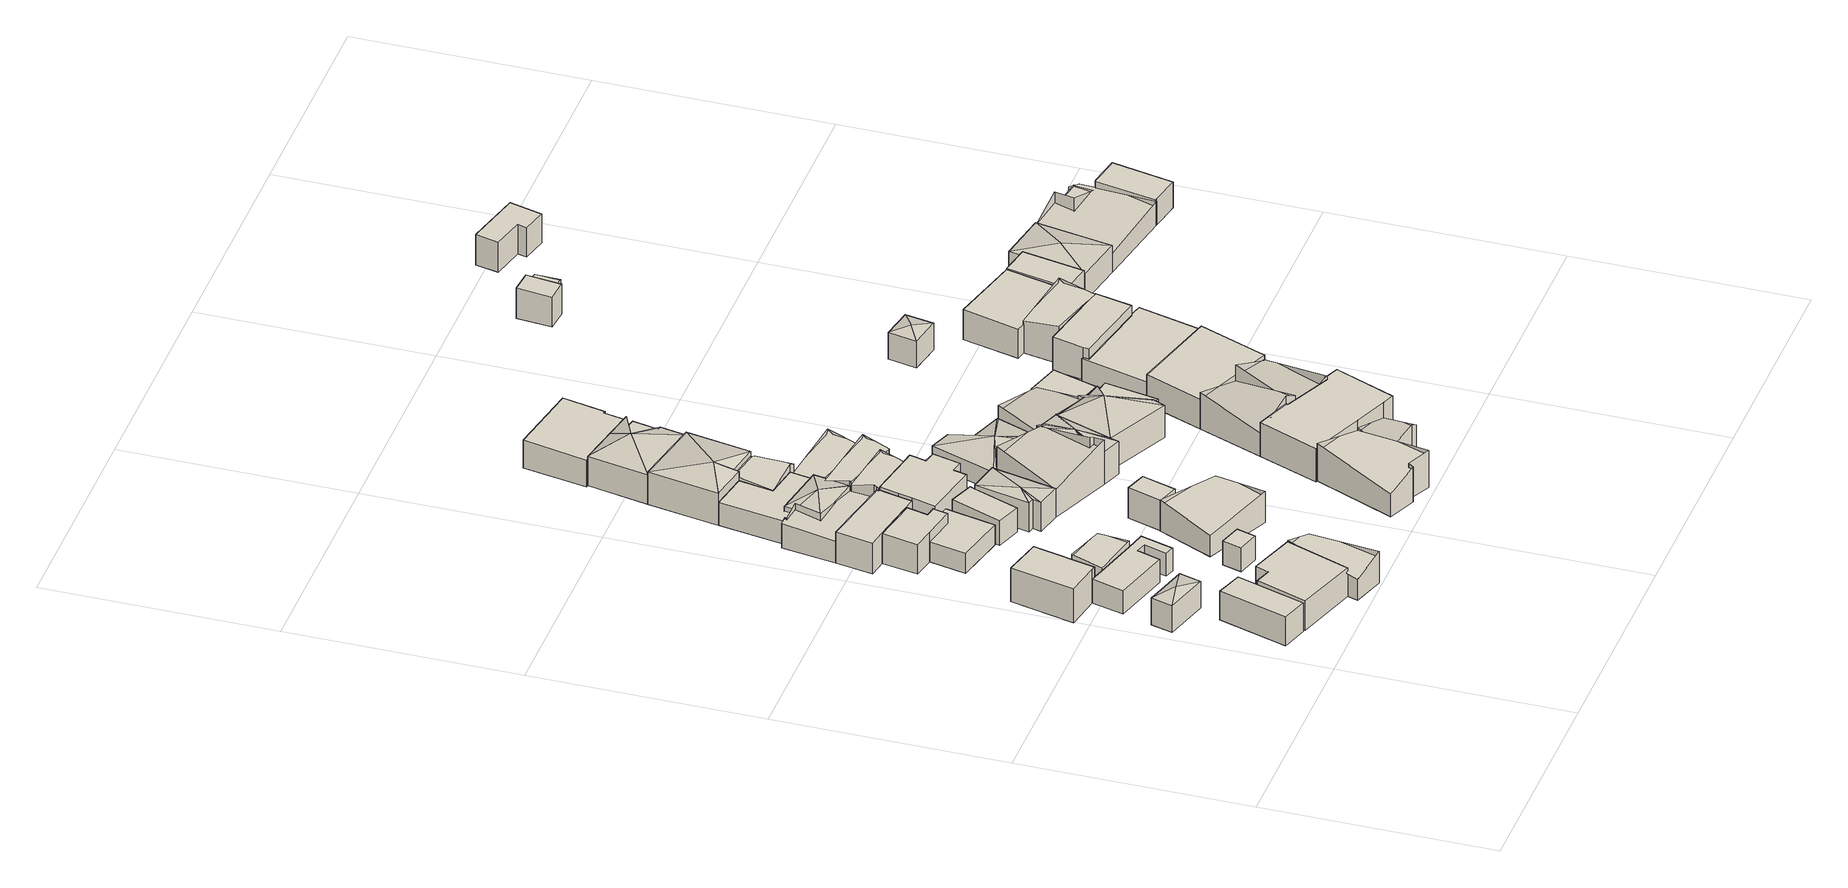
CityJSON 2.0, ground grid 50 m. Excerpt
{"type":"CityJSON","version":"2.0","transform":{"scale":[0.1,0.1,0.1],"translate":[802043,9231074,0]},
"CityObjects":{
"building1":{"type":"Building","attributes":{"Building Type":"Residential","Roof Shape":"flat","Roof Material":"Concrete Glazed Tile","Roof Material Code":1,"Roof Direction":"northwest","Building Height":6.82,"Roof Slope":7.9,"Footprint Area":95.28,"Solar PV Capacity Low":11.93,"Solar PV Capacity High":15.67,"Solar Annual Energy Low":17202,"Solar Annual Energy High":22671,"Suitable PV Area":71.22},"geometry":[{"type":"MultiSurface","lod":"2.2","boundaries":[[[0,1,2,3]],[[3,2,4,5]],[[2,1,6,4]],[[1,0,7,6]],[[0,3,5,7]],[[5,4,6,7]]]}]},
"building2":{"type":"Building","attributes":{"Building Type":"Residential","Roof Shape":"hip","Roof Material":"Clay Tile Shingle","Roof Material Code":3,"Roof Direction":"northwest","Building Height":6.27,"Roof Slope":27,"Footprint Area":49.75,"Solar PV Capacity Low":6.23,"Solar PV Capacity High":8.18,"Solar Annual Energy Low":8982,"Solar Annual Energy High":11837,"Suitable PV Area":37.19},"geometry":[{"type":"MultiSurface","lod":"2.2","boundaries":[[[8,9,10,11]],[[11,10,12,13]],[[10,9,14,12]],[[9,8,15,14]],[[8,11,13,15]],[[13,12,16]],[[12,14,16]],[[14,15,16]],[[15,13,16]]]}]},
"building3":{"type":"Building","attributes":{"Building Type":"Residential","Roof Shape":"flat","Roof Material":"Concrete Glazed Tile","Roof Material Code":1,"Roof Direction":"northwest","Building Height":7.96,"Roof Slope":11.8,"Footprint Area":120.9,"Solar PV Capacity Low":15.14,"Solar PV Capacity High":19.88,"Solar Annual Energy Low":21829,"Solar Annual Energy High":28768,"Suitable PV Area":90.38},"geometry":[{"type":"MultiSurface","lod":"2.2","boundaries":[[[17,18,19,20,21]],[[21,20,22,23]],[[20,19,24,22]],[[19,18,25,24]],[[18,17,26,25]],[[17,21,23,26]],[[23,22,24,25,26]]]}]},
"building4":{"type":"Building","attributes":{"Building Type":"Residential","Roof Shape":"shed","Roof Material":"Concrete Glazed Tile","Roof Material Code":1,"Roof Direction":"northwest","Building Height":6.73,"Roof Slope":17.6,"Footprint Area":198.13,"Solar PV Capacity Low":24.81,"Solar PV Capacity High":32.58,"Solar Annual Energy Low":35771,"Solar Annual Energy High":47144,"Suitable PV Area":148.1},"geometry":[{"type":"MultiSurface","lod":"2.2","boundaries":[[[27,28,29,30,31,32]],[[32,31,33,34]],[[31,30,35,33]],[[30,29,36,35]],[[29,28,37,36]],[[28,27,38,37]],[[27,32,34,38]],[[34,33,35,36,37,38]]]}]},
"building5":{"type":"Building","attributes":{"Building Type":"Residential","Roof Shape":"shed","Roof Material":"Concrete Glazed Tile","Roof Material Code":1,"Roof Direction":"northwest","Building Height":5.4,"Roof Slope":14.5,"Footprint Area":115.02,"Solar PV Capacity Low":14.4,"Solar PV Capacity High":18.92,"Solar Annual Energy Low":20767,"Solar Annual Energy High":27369,"Suitable PV Area":85.98},"geometry":[{"type":"MultiSurface","lod":"2.2","boundaries":[[[39,40,19,41,42,43,44,45,46,47]],[[47,46,48,49]],[[46,45,50,48]],[[45,44,51,50]],[[44,43,52,51]],[[43,42,53,52]],[[42,41,54,53]],[[41,19,55,54]],[[19,40,56,55]],[[40,39,57,56]],[[39,47,49,57]],[[49,48,50,51,52,53,54,55,56,57]]]}]},
"building6":{"type":"Building","attributes":{"Building Type":"Residential","Roof Shape":"gable","Roof Material":"Concrete Glazed Tile","Roof Material Code":1,"Roof Direction":"northwest","Building Height":6.27,"Roof Slope":30.2,"Footprint Area":68.09,"Solar PV Capacity Low":8.53,"Solar PV Capacity High":11.2,"Solar Annual Energy Low":12293,"Solar Annual Energy High":16201,"Suitable PV Area":50.9},"geometry":[{"type":"MultiSurface","lod":"2.2","boundaries":[[[40,39,58,59]],[[59,58,60,61]],[[58,39,62,60]],[[39,40,63,62]],[[40,59,61,63]],[[61,60,62,63]]]}]},
"building7":{"type":"Building","attributes":{"Building Type":"Residential","Roof Shape":"gable","Roof Material":"Concrete Glazed Tile","Roof Material Code":1,"Roof Direction":"northwest","Building Height":4.89,"Roof Slope":28.9,"Footprint Area":122.26,"Solar PV Capacity Low":15.31,"Solar PV Capacity High":20.11,"Solar Annual Energy Low":22074,"Solar Annual Energy High":29092,"Suitable PV Area":91.39},"geometry":[{"type":"MultiSurface","lod":"2.2","boundaries":[[[64,32,65,66]],[[66,65,67,68]],[[65,32,69,67]],[[32,64,70,69]],[[64,66,68,70]],[[68,67,69,70]]]}]},
"building8":{"type":"Building","attributes":{"Building Type":"Residential","Roof Shape":"flat","Roof Material":"Concrete Glazed Tile","Roof Material Code":1,"Roof Direction":"northwest","Building Height":5.73,"Roof Slope":9.4,"Footprint Area":21.11,"Solar PV Capacity Low":2.64,"Solar PV Capacity High":3.47,"Solar Annual Energy Low":3811,"Solar Annual Energy High":5023,"Suitable PV Area":15.78},"geometry":[{"type":"MultiSurface","lod":"2.2","boundaries":[[[71,72,73,74]],[[74,73,75,76]],[[73,72,77,75]],[[72,71,78,77]],[[71,74,76,78]],[[76,75,77,78]]]}]},
"building9":{"type":"Building","attributes":{"Building Type":"Residential","Roof Shape":"shed","Roof Material":"Concrete Glazed Tile","Roof Material Code":1,"Roof Direction":"northwest","Building Height":6.87,"Roof Slope":14.6,"Footprint Area":86.97,"Solar PV Capacity Low":10.89,"Solar PV Capacity High":14.3,"Solar Annual Energy Low":15701,"Solar Annual Energy High":20693,"Suitable PV Area":65.01},"geometry":[{"type":"MultiSurface","lod":"2.2","boundaries":[[[79,80,81,82,83,84,85,86,87]],[[87,86,88,89]],[[86,85,90,88]],[[85,84,91,90]],[[84,83,92,91]],[[83,82,93,92]],[[82,81,94,93]],[[81,80,95,94]],[[80,79,96,95]],[[79,87,89,96]],[[89,88,90,91,92,93,94,95,96]]]}]},
"building10":{"type":"Building","attributes":{"Building Type":"Residential","Roof Shape":"flat","Roof Material":"Concrete Glazed Tile","Roof Material Code":1,"Roof Direction":"northwest","Building Height":4.68,"Roof Slope":6.5,"Footprint Area":105.85,"Solar PV Capacity Low":13.25,"Solar PV Capacity High":17.41,"Solar Annual Energy Low":19111,"Solar Annual Energy High":25186,"Suitable PV Area":79.12},"geometry":[{"type":"MultiSurface","lod":"2.2","boundaries":[[[86,85,84,97,98,99]],[[99,98,100,101]],[[98,97,102,100]],[[97,84,103,102]],[[84,85,104,103]],[[85,86,105,104]],[[86,99,101,105]],[[101,100,102,103,104,105]]]}]},
"building11":{"type":"Building","attributes":{"Building Type":"Residential","Roof Shape":"shed","Roof Material":"Concrete Glazed Tile","Roof Material Code":1,"Roof Direction":"northwest","Building Height":7.17,"Roof Slope":10,"Footprint Area":133.48,"Solar PV Capacity Low":16.71,"Solar PV Capacity High":21.95,"Solar Annual Energy Low":24099,"Solar Annual Energy High":31760,"Suitable PV Area":99.78},"geometry":[{"type":"MultiSurface","lod":"2.2","boundaries":[[[81,106,107,108,109,110,111,112,82]],[[82,112,113,114]],[[112,111,115,113]],[[111,110,116,115]],[[110,109,117,116]],[[109,108,118,117]],[[108,107,119,118]],[[107,106,120,119]],[[106,81,121,120]],[[81,82,114,121]],[[114,113,115,116,117,118,119,120,121]]]}]},
"building12":{"type":"Building","attributes":{"Building Type":"Residential","Roof Shape":"gable","Roof Material":"Concrete Glazed Tile","Roof Material Code":1,"Roof Direction":"northwest","Building Height":5.05,"Roof Slope":29.1,"Footprint Area":124,"Solar PV Capacity Low":15.53,"Solar PV Capacity High":20.39,"Solar Annual Energy Low":22387,"Solar Annual Energy High":29504,"Suitable PV Area":92.69},"geometry":[{"type":"MultiSurface","lod":"2.2","boundaries":[[[110,122,123,124,125,126,127,128,111]],[[111,128,129,130]],[[128,127,131,129]],[[127,126,132,131]],[[126,125,133,132]],[[125,124,134,133]],[[124,123,135,134]],[[123,122,136,135]],[[122,110,137,136]],[[110,111,130,137]],[[129,131,132,133,134,135,136,137,130]]]}]},
"building13":{"type":"Building","attributes":{"Building Type":"Residential","Roof Shape":"shed","Roof Material":"Concrete Glazed Tile","Roof Material Code":1,"Roof Direction":"northwest","Building Height":5.74,"Roof Slope":19.8,"Footprint Area":66.52,"Solar PV Capacity Low":8.33,"Solar PV Capacity High":10.94,"Solar Annual Energy Low":12009,"Solar Annual Energy High":15827,"Suitable PV Area":49.72},"geometry":[{"type":"MultiSurface","lod":"2.2","boundaries":[[[138,139,140,141,142]],[[142,141,143,144]],[[141,140,145,143]],[[140,139,146,145]],[[139,138,147,146]],[[138,142,144,147]],[[144,143,145,146,147]]]}]},
"building14":{"type":"Building","attributes":{"Building Type":"Residential","Roof Shape":"gable","Roof Material":"Clay Tile Shingle","Roof Material Code":3,"Roof Direction":"northwest","Building Height":4.98,"Roof Slope":27.4,"Footprint Area":211.06,"Solar PV Capacity Low":26.43,"Solar PV Capacity High":34.71,"Solar Annual Energy Low":38106,"Solar Annual Energy High":50220,"Suitable PV Area":157.77},"geometry":[{"type":"MultiSurface","lod":"2.2","boundaries":[[[148,149,150,151]],[[151,150,152,153]],[[150,149,154,152]],[[149,148,155,154]],[[148,151,153,155]],[[153,152,154,155]]]}]},
"building15":{"type":"Building","attributes":{"Building Type":"Residential","Roof Shape":"hip","Roof Material":"Clay Tile Shingle","Roof Material Code":3,"Roof Direction":"northwest","Building Height":6.39,"Roof Slope":29.8,"Footprint Area":99.28,"Solar PV Capacity Low":12.43,"Solar PV Capacity High":16.33,"Solar Annual Energy Low":17925,"Solar Annual Energy High":23624,"Suitable PV Area":74.22},"geometry":[{"type":"MultiSurface","lod":"2.2","boundaries":[[[156,125,124,123,157,158]],[[158,157,159,160]],[[157,123,161,159]],[[123,124,162,161]],[[124,125,163,162]],[[125,156,164,163]],[[156,158,160,164]],[[160,159,165]],[[159,161,165]],[[161,162,165]],[[162,163,165]],[[163,164,165]],[[164,160,165]]]}]},
"building16":{"type":"Building","attributes":{"Building Type":"Residential","Roof Shape":"flat","Roof Material":"Concrete Glazed Tile","Roof Material Code":1,"Roof Direction":"northwest","Building Height":5.43,"Roof Slope":7.1,"Footprint Area":153.37,"Solar PV Capacity Low":19.2,"Solar PV Capacity High":25.22,"Solar Annual Energy Low":27689,"Solar Annual Energy High":36492,"Suitable PV Area":114.64},"geometry":[{"type":"MultiSurface","lod":"2.2","boundaries":[[[166,167,168,169,127,126,125,156,158]],[[158,156,170,171]],[[156,125,172,170]],[[125,126,173,172]],[[126,127,174,173]],[[127,169,175,174]],[[169,168,176,175]],[[168,167,177,176]],[[167,166,178,177]],[[166,158,171,178]],[[171,170,172,173,174,175,176,177,178]]]}]},
"building17":{"type":"Building","attributes":{"Building Type":"Residential","Roof Shape":"flat","Roof Material":"Concrete Glazed Tile","Roof Material Code":1,"Roof Direction":"northwest","Building Height":7.2,"Roof Slope":11.9,"Footprint Area":37.16,"Solar PV Capacity Low":4.65,"Solar PV Capacity High":6.11,"Solar Annual Energy Low":6710,"Solar Annual Energy High":8843,"Suitable PV Area":27.78},"geometry":[{"type":"MultiSurface","lod":"2.2","boundaries":[[[179,180,181,182]],[[182,181,183,184]],[[181,180,185,183]],[[180,179,186,185]],[[179,182,184,186]],[[184,183,185,186]]]}]},
"building18":{"type":"Building","attributes":{"Building Type":"Residential","Roof Shape":"hip","Roof Material":"Clay Tile Shingle","Roof Material Code":3,"Roof Direction":"northwest","Building Height":6.86,"Roof Slope":29.5,"Footprint Area":95.59,"Solar PV Capacity Low":11.97,"Solar PV Capacity High":15.72,"Solar Annual Energy Low":17258,"Solar Annual Energy High":22745,"Suitable PV Area":71.45},"geometry":[{"type":"MultiSurface","lod":"2.2","boundaries":[[[187,141,188,189,190,191]],[[191,190,192,193]],[[190,189,194,192]],[[189,188,195,194]],[[188,141,196,195]],[[141,187,197,196]],[[187,191,193,197]],[[193,192,198]],[[192,194,198]],[[194,195,198]],[[195,196,198]],[[196,197,198]],[[197,193,198]]]}]},
"building19":{"type":"Building","attributes":{"Building Type":"Residential","Roof Shape":"shed","Roof Material":"Concrete Glazed Tile","Roof Material Code":1,"Roof Direction":"northwest","Building Height":7.68,"Roof Slope":12.8,"Footprint Area":176.14,"Solar PV Capacity Low":22.05,"Solar PV Capacity High":28.97,"Solar Annual Energy Low":31802,"Solar Annual Energy High":41912,"Suitable PV Area":131.67},"geometry":[{"type":"MultiSurface","lod":"2.2","boundaries":[[[199,200,108,107,106,86,201,202,203,204,205,206]],[[206,205,207,208]],[[205,204,209,207]],[[204,203,210,209]],[[203,202,211,210]],[[202,201,212,211]],[[201,86,213,212]],[[86,106,214,213]],[[106,107,215,214]],[[107,108,216,215]],[[108,200,217,216]],[[200,199,218,217]],[[199,206,208,218]],[[208,207,209,210,211,212,213,214,215,216,217,218]]]}]},
"building20":{"type":"Building","attributes":{"Building Type":"Residential","Roof Shape":"gable","Roof Material":"Clay Tile Shingle","Roof Material Code":3,"Roof Direction":"northwest","Building Height":6.59,"Roof Slope":33.2,"Footprint Area":72.08,"Solar PV Capacity Low":9.03,"Solar PV Capacity High":11.85,"Solar Annual Energy Low":13014,"Solar Annual Energy High":17151,"Suitable PV Area":53.88},"geometry":[{"type":"MultiSurface","lod":"2.2","boundaries":[[[219,122,220,110,109,108,199]],[[199,108,221,222]],[[108,109,223,221]],[[109,110,224,223]],[[110,220,225,224]],[[220,122,226,225]],[[122,219,227,226]],[[219,199,222,227]],[[222,221,223,224,225,226,227]]]}]},
"building21":{"type":"Building","attributes":{"Building Type":"Residential","Roof Shape":"gable","Roof Material":"Concrete Glazed Tile","Roof Material Code":1,"Roof Direction":"northwest","Building Height":5.51,"Roof Slope":32.1,"Footprint Area":76.34,"Solar PV Capacity Low":9.56,"Solar PV Capacity High":12.55,"Solar Annual Energy Low":13783,"Solar Annual Energy High":18165,"Suitable PV Area":57.07},"geometry":[{"type":"MultiSurface","lod":"2.2","boundaries":[[[228,229,168,167,166,230,231]],[[231,230,232,233]],[[230,166,234,232]],[[166,167,235,234]],[[167,168,236,235]],[[168,229,237,236]],[[229,228,238,237]],[[228,231,233,238]],[[233,232,234,235,236,237,238]]]}]},
"building22":{"type":"Building","attributes":{"Building Type":"Residential","Roof Shape":"hip","Roof Material":"Concrete Glazed Tile","Roof Material Code":1,"Roof Direction":"northwest","Building Height":7.57,"Roof Slope":25.3,"Footprint Area":236.37,"Solar PV Capacity Low":29.6,"Solar PV Capacity High":38.87,"Solar Annual Energy Low":42676,"Solar Annual Energy High":56243,"Suitable PV Area":176.69},"geometry":[{"type":"MultiSurface","lod":"2.2","boundaries":[[[239,240,241,169,168,229,228]],[[228,229,242,243]],[[229,168,244,242]],[[168,169,245,244]],[[169,241,246,245]],[[241,240,247,246]],[[240,239,248,247]],[[239,228,243,248]],[[243,242,249]],[[242,244,249]],[[244,245,249]],[[245,246,249]],[[246,247,249]],[[247,248,249]],[[248,243,249]]]}]},
"building23":{"type":"Building","attributes":{"Building Type":"Residential","Roof Shape":"gable","Roof Material":"Concrete Glazed Tile","Roof Material Code":1,"Roof Direction":"northwest","Building Height":5.94,"Roof Slope":29.1,"Footprint Area":89.71,"Solar PV Capacity Low":11.23,"Solar PV Capacity High":14.75,"Solar Annual Energy Low":16196,"Solar Annual Energy High":21345,"Suitable PV Area":67.06},"geometry":[{"type":"MultiSurface","lod":"2.2","boundaries":[[[250,123,122,251,252]],[[252,251,253,254]],[[251,122,255,253]],[[122,123,256,255]],[[123,250,257,256]],[[250,252,254,257]],[[254,253,255,256,257]]]}]},
"building24":{"type":"Building","attributes":{"Building Type":"Residential","Roof Shape":"gable","Roof Material":"Concrete Glazed Tile","Roof Material Code":1,"Roof Direction":"northwest","Building Height":6.7,"Roof Slope":34.8,"Footprint Area":204.97,"Solar PV Capacity Low":25.66,"Solar PV Capacity High":33.71,"Solar Annual Energy Low":37007,"Solar Annual Energy High":48772,"Suitable PV Area":153.22},"geometry":[{"type":"MultiSurface","lod":"2.2","boundaries":[[[258,259,260,261,262,263,264,265,266,191]],[[191,266,267,268]],[[266,265,269,267]],[[265,264,270,269]],[[264,263,271,270]],[[263,262,272,271]],[[262,261,273,272]],[[261,260,274,273]],[[260,259,275,274]],[[259,258,276,275]],[[258,191,268,276]],[[268,267,269,270,271,272,273,274,275,276]]]}]},
"building25":{"type":"Building","attributes":{"Building Type":"Residential","Roof Shape":"gable","Roof Material":"Concrete Glazed Tile","Roof Material Code":1,"Roof Direction":"northwest","Building Height":4.44,"Roof Slope":34.6,"Footprint Area":115.49,"Solar PV Capacity Low":14.46,"Solar PV Capacity High":18.99,"Solar Annual Energy Low":20851,"Solar Annual Energy High":27480,"Suitable PV Area":86.33},"geometry":[{"type":"MultiSurface","lod":"2.2","boundaries":[[[277,278,279,280]],[[280,279,281,282]],[[279,278,283,281]],[[278,277,284,283]],[[277,280,282,284]],[[282,281,283,284]]]}]},
"building26":{"type":"Building","attributes":{"Building Type":"Residential","Roof Shape":"gable","Roof Material":"Concrete Glazed Tile","Roof Material Code":1,"Roof Direction":"northwest","Building Height":5.37,"Roof Slope":28.2,"Footprint Area":231.94,"Solar PV Capacity Low":29.04,"Solar PV Capacity High":38.14,"Solar Annual Energy Low":41874,"Solar Annual Energy High":55187,"Suitable PV Area":173.37},"geometry":[{"type":"MultiSurface","lod":"2.2","boundaries":[[[285,286,287,288,289,290,291]],[[291,290,292,293]],[[290,289,294,292]],[[289,288,295,294]],[[288,287,296,295]],[[287,286,297,296]],[[286,285,298,297]],[[285,291,293,298]],[[293,292,294,295,296,297,298]]]}]},
"building27":{"type":"Building","attributes":{"Building Type":"Residential","Roof Shape":"hip","Roof Material":"Concrete Glazed Tile","Roof Material Code":1,"Roof Direction":"northwest","Building Height":6.87,"Roof Slope":27.6,"Footprint Area":159.86,"Solar PV Capacity Low":20.02,"Solar PV Capacity High":26.29,"Solar Annual Energy Low":28862,"Solar Annual Energy High":38038,"Suitable PV Area":119.5},"geometry":[{"type":"MultiSurface","lod":"2.2","boundaries":[[[239,299,300,301,302,303,304,240]],[[240,304,305,306]],[[304,303,307,305]],[[303,302,308,307]],[[302,301,309,308]],[[301,300,310,309]],[[300,299,311,310]],[[299,239,312,311]],[[239,240,306,312]],[[306,305,313]],[[305,307,313]],[[307,308,313]],[[308,309,313]],[[309,310,313]],[[310,311,313]],[[311,312,313]],[[312,306,313]]]}]},
"building28":{"type":"Building","attributes":{"Building Type":"Residential","Roof Shape":"hip","Roof Material":"Concrete Glazed Tile","Roof Material Code":1,"Roof Direction":"northwest","Building Height":7.71,"Roof Slope":23.9,"Footprint Area":87.31,"Solar PV Capacity Low":10.93,"Solar PV Capacity High":14.36,"Solar Annual Energy Low":15764,"Solar Annual Energy High":20776,"Suitable PV Area":65.27},"geometry":[{"type":"MultiSurface","lod":"2.2","boundaries":[[[262,265,261,260,259,258,314,315,316,317]],[[317,316,318,319]],[[316,315,320,318]],[[315,314,321,320]],[[314,258,322,321]],[[258,259,323,322]],[[259,260,324,323]],[[260,261,325,324]],[[261,265,326,325]],[[265,262,327,326]],[[262,317,319,327]],[[319,318,328]],[[318,320,328]],[[320,321,328]],[[321,322,328]],[[322,323,328]],[[323,324,328]],[[324,325,328]],[[325,326,328]],[[326,327,328]],[[327,319,328]]]}]},
"building29":{"type":"Building","attributes":{"Building Type":"Residential","Roof Shape":"hip","Roof Material":"Concrete Glazed Tile","Roof Material Code":1,"Roof Direction":"northwest","Building Height":4.46,"Roof Slope":20.1,"Footprint Area":188.91,"Solar PV Capacity Low":23.65,"Solar PV Capacity High":31.07,"Solar Annual Energy Low":34107,"Solar Annual Energy High":44950,"Suitable PV Area":141.21},"geometry":[{"type":"MultiSurface","lod":"2.2","boundaries":[[[329,330,331,332,266,261,265,264,333,334]],[[334,333,335,336]],[[333,264,337,335]],[[264,265,338,337]],[[265,261,339,338]],[[261,266,340,339]],[[266,332,341,340]],[[332,331,342,341]],[[331,330,343,342]],[[330,329,344,343]],[[329,334,336,344]],[[336,335,345]],[[335,337,345]],[[337,338,345]],[[338,339,345]],[[339,340,345]],[[340,341,345]],[[341,342,345]],[[342,343,345]],[[343,344,345]],[[344,336,345]]]}]},
"building30":{"type":"Building","attributes":{"Building Type":"Residential","Roof Shape":"shed","Roof Material":"Concrete Glazed Tile","Roof Material Code":1,"Roof Direction":"northwest","Building Height":6.21,"Roof Slope":13.9,"Footprint Area":231.24,"Solar PV Capacity Low":28.95,"Solar PV Capacity High":38.03,"Solar Annual Energy Low":41749,"Solar Annual Energy High":55022,"Suitable PV Area":172.85},"geometry":[{"type":"MultiSurface","lod":"2.2","boundaries":[[[346,347,348,349,304,303,350,351]],[[351,350,352,353]],[[350,303,354,352]],[[303,304,355,354]],[[304,349,356,355]],[[349,348,357,356]],[[348,347,358,357]],[[347,346,359,358]],[[346,351,353,359]],[[353,352,354,355,356,357,358,359]]]}]},
"building31":{"type":"Building","attributes":{"Building Type":"Residential","Roof Shape":"flat","Roof Material":"Concrete Glazed Tile","Roof Material Code":1,"Roof Direction":"northwest","Building Height":4.23,"Roof Slope":5.2,"Footprint Area":71.14,"Solar PV Capacity Low":8.91,"Solar PV Capacity High":11.7,"Solar Annual Energy Low":12844,"Solar Annual Energy High":16927,"Suitable PV Area":53.18},"geometry":[{"type":"MultiSurface","lod":"2.2","boundaries":[[[302,301,300,299,360,361]],[[361,360,362,363]],[[360,299,364,362]],[[299,300,365,364]],[[300,301,366,365]],[[301,302,367,366]],[[302,361,363,367]],[[363,362,364,365,366,367]]]}]},
"building32":{"type":"Building","attributes":{"Building Type":"Residential","Roof Shape":"gable","Roof Material":"Clay Tile Shingle","Roof Material Code":3,"Roof Direction":"northwest","Building Height":4.04,"Roof Slope":34.5,"Footprint Area":66.39,"Solar PV Capacity Low":8.31,"Solar PV Capacity High":10.92,"Solar Annual Energy Low":11986,"Solar Annual Energy High":15797,"Suitable PV Area":49.63},"geometry":[{"type":"MultiSurface","lod":"2.2","boundaries":[[[368,286,285,369,370]],[[370,369,371,372]],[[369,285,373,371]],[[285,286,374,373]],[[286,368,375,374]],[[368,370,372,375]],[[372,371,373,374,375]]]}]},
"building33":{"type":"Building","attributes":{"Building Type":"Residential","Roof Shape":"hip","Roof Material":"Concrete Glazed Tile","Roof Material Code":1,"Roof Direction":"northwest","Building Height":7.56,"Roof Slope":28.3,"Footprint Area":162.36,"Solar PV Capacity Low":20.33,"Solar PV Capacity High":26.7,"Solar Annual Energy Low":29313,"Solar Annual Energy High":38632,"Suitable PV Area":121.36},"geometry":[{"type":"MultiSurface","lod":"2.2","boundaries":[[[376,377,378,379,380,381,382,383,384,383,316,315]],[[315,316,385,386]],[[316,383,387,385]],[[383,384,388,387]],[[383,382,389,387]],[[382,381,390,389]],[[381,380,391,390]],[[380,379,392,391]],[[379,378,393,392]],[[378,377,394,393]],[[377,376,395,394]],[[376,315,386,395]],[[386,385,396]],[[385,387,396]],[[387,388,396]],[[387,389,396]],[[389,390,396]],[[390,391,396]],[[391,392,396]],[[392,393,396]],[[393,394,396]],[[394,395,396]],[[395,386,396]]]}]},
"building34":{"type":"Building","attributes":{"Building Type":"Residential","Roof Shape":"shed","Roof Material":"Concrete Glazed Tile","Roof Material Code":1,"Roof Direction":"northwest","Building Height":7.62,"Roof Slope":13,"Footprint Area":331.3,"Solar PV Capacity Low":41.48,"Solar PV Capacity High":54.48,"Solar Annual Energy Low":59814,"Solar Annual Energy High":78830,"Suitable PV Area":247.65},"geometry":[{"type":"MultiSurface","lod":"2.2","boundaries":[[[397,398,399,400,401,402,287,286,368,403,404]],[[404,403,405,406]],[[403,368,407,405]],[[368,286,408,407]],[[286,287,409,408]],[[287,402,410,409]],[[402,401,411,410]],[[401,400,412,411]],[[400,399,413,412]],[[399,398,414,413]],[[398,397,415,414]],[[397,404,406,415]],[[406,405,407,408,409,410,411,412,413,414,415]]]}]},
"building35":{"type":"Building","attributes":{"Building Type":"Residential","Roof Shape":"gable","Roof Material":"Concrete Glazed Tile","Roof Material Code":1,"Roof Direction":"northwest","Building Height":5.67,"Roof Slope":32.7,"Footprint Area":131.64,"Solar PV Capacity Low":16.48,"Solar PV Capacity High":21.65,"Solar Annual Energy Low":23766,"Solar Annual Energy High":31322,"Suitable PV Area":98.4},"geometry":[{"type":"MultiSurface","lod":"2.2","boundaries":[[[383,384,416,333,264,263,262,317,316]],[[316,317,417,418]],[[317,262,419,417]],[[262,263,420,419]],[[263,264,421,420]],[[264,333,422,421]],[[333,416,423,422]],[[416,384,424,423]],[[384,383,425,424]],[[383,316,418,425]],[[418,417,419,420,421,422,423,424,425]]]}]},
"building36":{"type":"Building","attributes":{"Building Type":"Residential","Roof Shape":"gable","Roof Material":"Clay Tile Shingle","Roof Material Code":3,"Roof Direction":"northwest","Building Height":5.6,"Roof Slope":31.8,"Footprint Area":165.63,"Solar PV Capacity Low":20.74,"Solar PV Capacity High":27.24,"Solar Annual Energy Low":29903,"Solar Annual Energy High":39409,"Suitable PV Area":123.81},"geometry":[{"type":"MultiSurface","lod":"2.2","boundaries":[[[426,427,401,400,428]],[[428,400,429,430]],[[400,401,431,429]],[[401,427,432,431]],[[427,426,433,432]],[[426,428,430,433]],[[430,429,431,432,433]]]}]},
"building37":{"type":"Building","attributes":{"Building Type":"Residential","Roof Shape":"flat","Roof Material":"Clay Tile Shingle","Roof Material Code":3,"Roof Direction":"northwest","Building Height":6.35,"Roof Slope":6.6,"Footprint Area":68.04,"Solar PV Capacity Low":8.52,"Solar PV Capacity High":11.19,"Solar Annual Energy Low":12284,"Solar Annual Energy High":16190,"Suitable PV Area":50.86},"geometry":[{"type":"MultiSurface","lod":"2.2","boundaries":[[[382,381,380,379,378,377,434,435]],[[435,434,436,437]],[[434,377,438,436]],[[377,378,439,438]],[[378,379,440,439]],[[379,380,441,440]],[[380,381,442,441]],[[381,382,443,442]],[[382,435,437,443]],[[437,436,438,439,440,441,442,443]]]}]},
"building38":{"type":"Building","attributes":{"Building Type":"Residential","Roof Shape":"shed","Roof Material":"Clay Tile Shingle","Roof Material Code":3,"Roof Direction":"northwest","Building Height":4.67,"Roof Slope":13.8,"Footprint Area":98.84,"Solar PV Capacity Low":12.38,"Solar PV Capacity High":16.25,"Solar Annual Energy Low":17845,"Solar Annual Energy High":23519,"Suitable PV Area":73.88},"geometry":[{"type":"MultiSurface","lod":"2.2","boundaries":[[[416,384,383,382,435,444,445]],[[445,444,446,447]],[[444,435,448,446]],[[435,382,449,448]],[[382,383,450,449]],[[383,384,451,450]],[[384,416,452,451]],[[416,445,447,452]],[[447,446,448,449,450,451,452]]]}]},
"building39":{"type":"Building","attributes":{"Building Type":"Residential","Roof Shape":"gable","Roof Material":"Concrete Glazed Tile","Roof Material Code":1,"Roof Direction":"northwest","Building Height":4.99,"Roof Slope":30.8,"Footprint Area":147.06,"Solar PV Capacity Low":18.41,"Solar PV Capacity High":24.18,"Solar Annual Energy Low":26550,"Solar Annual Energy High":34991,"Suitable PV Area":109.93},"geometry":[{"type":"MultiSurface","lod":"2.2","boundaries":[[[453,454,426,428,400,399,398,397,455]],[[455,397,456,457]],[[397,398,458,456]],[[398,399,459,458]],[[399,400,460,459]],[[400,461,460]],[[400,428,462,461]],[[428,426,463,462]],[[426,454,464,463]],[[454,453,465,464]],[[453,455,457,465]],[[457,456,458,459,460,461,462,463,464,465]]]}]},
"building40":{"type":"Building","attributes":{"Building Type":"Residential","Roof Shape":"flat","Roof Material":"Concrete Glazed Tile","Roof Material Code":1,"Roof Direction":"northwest","Building Height":7.02,"Roof Slope":13.8,"Footprint Area":291.3,"Solar PV Capacity Low":36.47,"Solar PV Capacity High":47.9,"Solar Annual Energy Low":52593,"Solar Annual Energy High":69313,"Suitable PV Area":217.75},"geometry":[{"type":"MultiSurface","lod":"2.2","boundaries":[[[426,454,453,466,467,427]],[[427,467,468,469]],[[467,466,470,468]],[[466,453,471,470]],[[453,454,472,471]],[[454,426,473,472]],[[426,427,469,473]],[[469,468,470,471,472,473]]]}]},
"building41":{"type":"Building","attributes":{"Building Type":"Residential","Roof Shape":"flat","Roof Material":"Concrete Glazed Tile","Roof Material Code":1,"Roof Direction":"northwest","Building Height":5.29,"Roof Slope":13.3,"Footprint Area":302.85,"Solar PV Capacity Low":37.92,"Solar PV Capacity High":49.8,"Solar Annual Energy Low":54677,"Solar Annual Energy High":72060,"Suitable PV Area":226.38},"geometry":[{"type":"MultiSurface","lod":"2.2","boundaries":[[[466,474,475,476,477,478,479,480,467]],[[467,480,481,482]],[[480,479,483,481]],[[479,478,484,483]],[[478,477,485,484]],[[477,476,486,485]],[[476,475,487,486]],[[475,474,488,487]],[[474,466,489,488]],[[466,467,482,489]],[[482,481,483,484,485,486,487,488,489]]]}]},
"building42":{"type":"Building","attributes":{"Building Type":"Residential","Roof Shape":"hip","Roof Material":"Concrete Aluminum Tile","Roof Material Code":2,"Roof Direction":"northwest","Building Height":6.28,"Roof Slope":26.6,"Footprint Area":44.08,"Solar PV Capacity Low":5.52,"Solar PV Capacity High":7.25,"Solar Annual Energy Low":7958,"Solar Annual Energy High":10488,"Suitable PV Area":32.95},"geometry":[{"type":"MultiSurface","lod":"2.2","boundaries":[[[490,491,492,493]],[[493,492,494,495]],[[492,491,496,494]],[[491,490,497,496]],[[490,493,495,497]],[[495,494,498]],[[494,496,498]],[[496,497,498]],[[497,495,498]]]}]},
"building43":{"type":"Building","attributes":{"Building Type":"Residential","Roof Shape":"shed","Roof Material":"Concrete Glazed Tile","Roof Material Code":1,"Roof Direction":"northwest","Building Height":7.61,"Roof Slope":13,"Footprint Area":139.93,"Solar PV Capacity Low":17.52,"Solar PV Capacity High":23.01,"Solar Annual Energy Low":25264,"Solar Annual Energy High":33295,"Suitable PV Area":104.6},"geometry":[{"type":"MultiSurface","lod":"2.2","boundaries":[[[499,500,479,478,477,476,501]],[[501,476,502,503]],[[476,477,504,502]],[[477,478,505,504]],[[478,479,506,505]],[[479,500,507,506]],[[500,499,508,507]],[[499,501,503,508]],[[503,502,504,505,506,507,508]]]}]},
"building44":{"type":"Building","attributes":{"Building Type":"Residential","Roof Shape":"gable","Roof Material":"Concrete Aluminum Tile","Roof Material Code":2,"Roof Direction":"northwest","Building Height":7.49,"Roof Slope":26.6,"Footprint Area":119.01,"Solar PV Capacity Low":14.9,"Solar PV Capacity High":19.57,"Solar Annual Energy Low":21487,"Solar Annual Energy High":28318,"Suitable PV Area":88.96},"geometry":[{"type":"MultiSurface","lod":"2.2","boundaries":[[[509,510,499,501,511]],[[511,501,512,513]],[[501,499,514,512]],[[499,510,515,514]],[[510,509,516,515]],[[509,511,513,516]],[[513,512,514,515,516]]]}]},
"building45":{"type":"Building","attributes":{"Building Type":"Residential","Roof Shape":"shed","Roof Material":"Concrete Glazed Tile","Roof Material Code":1,"Roof Direction":"northwest","Building Height":6.66,"Roof Slope":16.7,"Footprint Area":201.79,"Solar PV Capacity Low":25.27,"Solar PV Capacity High":33.18,"Solar Annual Energy Low":36432,"Solar Annual Energy High":48014,"Suitable PV Area":150.84},"geometry":[{"type":"MultiSurface","lod":"2.2","boundaries":[[[510,509,511,517,518,519]],[[519,518,520,521]],[[518,517,522,520]],[[517,511,523,522]],[[511,509,524,523]],[[509,510,525,524]],[[510,519,521,525]],[[521,520,522,523,524,525]]]}]},
"building46":{"type":"Building","attributes":{"Building Type":"Residential","Roof Shape":"shed","Roof Material":"Concrete Glazed Tile","Roof Material Code":1,"Roof Direction":"northwest","Building Height":7.04,"Roof Slope":12.7,"Footprint Area":37.66,"Solar PV Capacity Low":4.72,"Solar PV Capacity High":6.19,"Solar Annual Energy Low":6799,"Solar Annual Energy High":8961,"Suitable PV Area":28.15},"geometry":[{"type":"MultiSurface","lod":"2.2","boundaries":[[[526,527,528,529]],[[529,528,530,531]],[[528,527,532,530]],[[527,526,533,532]],[[526,529,531,533]],[[531,530,532,533]]]}]},
"building47":{"type":"Building","attributes":{"Building Type":"Residential","Roof Shape":"gable","Roof Material":"Concrete Glazed Tile","Roof Material Code":1,"Roof Direction":"northwest","Building Height":4.56,"Roof Slope":30.8,"Footprint Area":23.47,"Solar PV Capacity Low":2.94,"Solar PV Capacity High":3.86,"Solar Annual Energy Low":4237,"Solar Annual Energy High":5584,"Suitable PV Area":17.54},"geometry":[{"type":"MultiSurface","lod":"2.2","boundaries":[[[534,529,535,536]],[[536,535,537,538]],[[535,529,539,537]],[[529,534,540,539]],[[534,536,538,540]],[[538,537,539,540]]]}]},
"building48":{"type":"Building","attributes":{"Building Type":"Residential","Roof Shape":"flat","Roof Material":"Concrete Aluminum Tile","Roof Material Code":2,"Roof Direction":"northwest","Building Height":7.24,"Roof Slope":10.5,"Footprint Area":91.12,"Solar PV Capacity Low":11.41,"Solar PV Capacity High":14.99,"Solar Annual Energy Low":16452,"Solar Annual Energy High":21682,"Suitable PV Area":68.11},"geometry":[{"type":"MultiSurface","lod":"2.2","boundaries":[[[517,511,541,542,543]],[[543,542,544,545]],[[542,541,546,544]],[[541,511,547,546]],[[511,517,548,547]],[[517,543,545,548]],[[545,544,546,547,548]]]}]},
"building49":{"type":"Building","attributes":{"Building Type":"Residential","Roof Shape":"hip","Roof Material":"Concrete Glazed Tile","Roof Material Code":1,"Roof Direction":"northwest","Building Height":6.4,"Roof Slope":29.1,"Footprint Area":191.54,"Solar PV Capacity Low":23.98,"Solar PV Capacity High":31.5,"Solar Annual Energy Low":34582,"Solar Annual Energy High":45576,"Suitable PV Area":143.18},"geometry":[{"type":"MultiSurface","lod":"2.2","boundaries":[[[549,550,551,552]],[[552,551,553,554]],[[551,550,555,553]],[[550,549,556,555]],[[549,552,554,556]],[[554,553,557]],[[553,555,557]],[[555,556,557]],[[556,554,557]]]}]},
"building50":{"type":"Building","attributes":{"Building Type":"Residential","Roof Shape":"shed","Roof Material":"Concrete Glazed Tile","Roof Material Code":1,"Roof Direction":"northwest","Building Height":6.91,"Roof Slope":14.4,"Footprint Area":78.44,"Solar PV Capacity Low":9.82,"Solar PV Capacity High":12.9,"Solar Annual Energy Low":14162,"Solar Annual Energy High":18664,"Suitable PV Area":58.63},"geometry":[{"type":"MultiSurface","lod":"2.2","boundaries":[[[558,559,560,561,562,563]],[[563,562,564,565]],[[562,561,566,564]],[[561,560,567,566]],[[560,559,568,567]],[[559,558,569,568]],[[558,563,565,569]],[[565,564,566,567,568,569]]]}]},
"building51":{"type":"Building","attributes":{"Building Type":"Residential","Roof Shape":"gable","Roof Material":"Clay Tile Shingle","Roof Material Code":3,"Roof Direction":"northwest","Building Height":4.4,"Roof Slope":26.5,"Footprint Area":272.84,"Solar PV Capacity Low":34.16,"Solar PV Capacity High":44.87,"Solar Annual Energy Low":49259,"Solar Annual Energy High":64920,"Suitable PV Area":203.95},"geometry":[{"type":"MultiSurface","lod":"2.2","boundaries":[[[549,570,571,572,573,574,575,576,577,578,579,580]],[[580,579,581,582]],[[579,578,583,581]],[[578,577,584,583]],[[577,576,585,584]],[[576,575,586,585]],[[575,574,587,586]],[[574,573,588,587]],[[573,572,589,588]],[[572,571,590,589]],[[571,570,591,590]],[[570,549,592,591]],[[549,580,582,592]],[[582,581,583,584,585,586,587,588,589,590,591,592]]]}]},
"building52":{"type":"Building","attributes":{"Building Type":"Residential","Roof Shape":"gable","Roof Material":"Asbestos Sheet","Roof Material Code":4,"Roof Direction":"northwest","Building Height":4.99,"Roof Slope":26.1,"Footprint Area":35.39,"Solar PV Capacity Low":4.43,"Solar PV Capacity High":5.82,"Solar Annual Energy Low":6390,"Solar Annual Energy High":8422,"Suitable PV Area":26.46},"geometry":[{"type":"MultiSurface","lod":"2.2","boundaries":[[[579,578,577,580]],[[580,577,593,594]],[[577,578,595,593]],[[578,579,596,595]],[[579,580,594,596]],[[594,593,595,596]]]}]},
"building53":{"type":"Building","attributes":{"Building Type":"Residential","Roof Shape":"shed","Roof Material":"Concrete Glazed Tile","Roof Material Code":1,"Roof Direction":"northwest","Building Height":6.14,"Roof Slope":17.1,"Footprint Area":96.65,"Solar PV Capacity Low":12.1,"Solar PV Capacity High":15.89,"Solar Annual Energy Low":17450,"Solar Annual Energy High":22998,"Suitable PV Area":72.25},"geometry":[{"type":"MultiSurface","lod":"2.2","boundaries":[[[574,573,572,571,597,598]],[[598,597,599,600]],[[597,571,601,599]],[[571,572,602,601]],[[572,573,603,602]],[[573,574,604,603]],[[574,598,600,604]],[[600,599,601,602,603,604]]]}]}
},
"vertices":[
[97,265,0],[50,115,0],[108,97,0],[155,246,0],[108,97,68],[155,246,68],[50,115,68],[97,265,68],
[40,387,0],[27,340,0],[125,313,0],[138,360,0],[125,313,63],[138,360,63],[27,340,63],[40,387,63],[83,350,70],
[33,673,0],[0,533,0],[76,520,0],[85,518,0],[117,653,0],[85,518,80],[117,653,80],[76,520,80],[0,533,80],[33,673,80],
[193,222,0],[184,193,0],[148,204,0],[113,95,0],[250,51,0],[295,189,0],[250,51,67],[295,189,72],[113,95,69],[148,204,72],[184,193,72],[193,222,73],
[205,485,0],[111,510,0],[58,451,0],[185,416,0],[199,466,0],[222,459,0],[209,410,0],[230,404,0],[248,474,0],[230,404,54],[248,474,56],[209,410,54],[222,459,55],[199,466,56],[185,416,54],[58,451,55],[76,520,57],[111,510,57],[205,485,56],
[221,555,0],[127,578,0],[221,555,63],[127,578,70],[205,485,70],[111,510,63],
[364,167,0],[243,29,0],[313,7,0],[243,29,49],[313,7,74],[295,189,74],[364,167,49],
[280,317,0],[268,275,0],[315,262,0],[327,303,0],[315,262,57],[327,303,57],[268,275,57],[280,317,57],
[173,888,0],[182,933,0],[107,948,0],[82,952,0],[68,875,0],[116,866,0],[190,852,0],[195,880,0],[196,884,0],[195,880,69],[196,884,70],[190,852,69],[116,866,69],[68,875,69],[82,952,71],[107,948,71],[182,933,71],[173,888,70],
[99,787,0],[211,762,0],[235,872,0],[211,762,47],[235,872,47],[99,787,47],[116,866,47],[190,852,47],[195,880,47],
[206,930,0],[212,960,0],[221,1002,0],[218,1003,0],[219,1007,0],[56,1039,0],[42,959,0],[42,959,72],[82,952,72],[56,1039,74],[219,1007,73],[218,1003,73],[221,1002,73],[212,960,72],[206,930,72],[107,948,72],
[230,1063,0],[230,1066,0],[109,1087,0],[119,1143,0],[86,1149,0],[87,1154,0],[74,1156,0],[74,1156,58],[56,1039,51],[87,1154,64],[86,1149,63],[119,1143,78],[109,1087,73],[230,1066,51],[230,1063,51],[219,1007,55],
[250,862,0],[211,753,0],[266,734,0],[300,832,0],[304,843,0],[300,832,60],[304,843,60],[266,734,57],[211,753,58],[250,862,61],
[354,469,0],[299,349,0],[444,282,0],[499,401,0],[444,282,74],[499,401,50],[299,349,50],[354,469,74],
[123,1166,0],[231,1065,0],[245,1145,0],[231,1065,64],[245,1145,64],[230,1066,64],[109,1087,64],[119,1143,64],[123,1166,64],[186,1117,73],
[254,1196,0],[182,1208,0],[195,1282,0],[111,1297,0],[123,1166,54],[245,1145,54],[119,1143,54],[86,1149,54],[87,1154,54],[111,1297,54],[195,1282,54],[182,1208,54],[254,1196,54],
[378,542,0],[355,468,0],[401,453,0],[424,527,0],[401,453,72],[424,527,72],[355,468,72],[378,542,72],
[367,818,0],[273,712,0],[287,709,0],[282,690,0],[336,678,0],[282,690,69],[336,678,69],[287,709,69],[273,712,69],[300,832,69],[367,818,69],[307,740,77],
[335,982,0],[335,981,0],[318,854,0],[324,883,0],[351,878,0],[364,938,0],[337,944,0],[345,980,0],[337,944,79],[345,980,80],[364,938,79],[351,878,77],[324,883,78],[318,854,77],[195,880,77],[206,930,79],[212,960,79],[221,1002,80],[335,981,80],[335,982,80],
[346,1041,0],[220,1013,0],[221,1002,78],[335,982,66],[218,1003,78],[219,1007,81],[220,1013,84],[230,1063,66],[346,1041,79],
[268,1281,0],[197,1294,0],[269,1193,0],[284,1278,0],[269,1193,64],[284,1278,55],[254,1196,72],[182,1208,55],[195,1282,62],[197,1294,64],[268,1281,64],
[293,1421,0],[138,1451,0],[110,1297,0],[197,1294,76],[268,1281,76],[195,1282,76],[111,1297,76],[110,1297,76],[138,1451,76],[293,1421,76],[188,1332,92],
[240,1120,0],[382,1034,0],[393,1091,0],[382,1034,59],[393,1091,74],[230,1063,74],[230,1066,75],[240,1120,59],
[474,622,0],[483,647,0],[470,651,0],[515,772,0],[533,765,0],[538,776,0],[532,779,0],[528,767,0],[394,817,0],[394,817,102],[336,678,67],[528,767,73],[532,779,70],[538,776,67],[533,765,70],[515,772,81],[470,651,108],[483,647,100],[474,622,106],
[254,1195,0],[241,1123,0],[395,1095,0],[408,1168,0],[395,1095,44],[408,1168,61],[241,1123,61],[254,1195,44],
[697,110,0],[728,183,0],[612,229,0],[538,55,0],[600,29,0],[605,40,0],[657,15,0],[605,40,86],[657,15,88],[600,29,83],[538,55,54],[612,229,89],[728,183,54],[697,110,69],
[304,1478,0],[238,1491,0],[253,1565,0],[318,1553,0],[166,1582,0],[164,1582,0],[164,1582,69],[138,1451,69],[166,1582,69],[318,1553,69],[253,1565,69],[238,1491,69],[304,1478,69],[293,1421,69],[244,1520,84],
[517,606,0],[524,626,0],[568,749,0],[569,751,0],[568,749,77],[569,751,77],[524,626,77],[517,606,77],[474,622,77],[483,647,77],[470,651,77],[515,772,77],[528,767,77],[533,765,77],[518,696,86],
[469,905,0],[484,946,0],[437,963,0],[385,820,0],[566,869,0],[566,871,0],[566,869,45],[566,871,45],[532,779,45],[528,767,45],[515,772,45],[394,817,45],[385,820,45],[437,963,45],[484,946,45],[469,905,45],[488,851,58],
[331,1600,0],[348,1692,0],[184,1721,0],[159,1583,0],[318,1555,0],[326,1601,0],[318,1555,62],[326,1601,63],[166,1582,63],[164,1582,63],[159,1583,63],[184,1721,66],[348,1692,65],[331,1600,63],
[330,1473,0],[345,1548,0],[330,1473,42],[345,1548,42],[304,1478,42],[238,1491,42],[253,1565,42],[318,1553,42],
[804,154,0],[761,82,0],[770,77,0],[761,82,67],[770,77,61],[697,110,40],[728,183,60],[804,154,40],
[665,559,0],[678,587,0],[650,592,0],[663,660,0],[643,664,0],[652,712,0],[689,705,0],[643,718,0],[646,730,0],[568,749,76],[524,626,76],[643,718,76],[646,730,76],[689,705,76],[652,712,76],[643,664,76],[663,660,76],[650,592,76],[678,587,76],[665,559,76],[640,676,91],
[846,289,0],[843,282,0],[735,329,0],[736,332,0],[659,361,0],[608,230,0],[831,144,0],[882,275,0],[831,144,76],[882,275,79],[804,154,76],[728,183,77],[612,229,78],[608,230,78],[659,361,81],[736,332,81],[735,329,80],[843,282,79],[846,289,80],
[674,824,0],[569,751,78],[568,749,78],[533,765,57],[538,776,60],[532,779,57],[566,869,76],[674,824,57],[646,730,73],[643,718,75],
[816,462,0],[714,502,0],[762,322,0],[736,332,99],[762,322,86],[659,361,56],[714,502,87],[816,462,56],
[699,583,0],[721,699,0],[699,583,64],[721,699,64],[678,587,64],[650,592,64],[663,660,64],[643,664,64],[652,712,64],[689,705,64],
[754,815,0],[678,837,0],[754,815,49],[678,837,49],[721,699,47],[689,705,47],[643,718,47],[646,730,47],[674,824,49],
[904,442,0],[899,429,0],[912,439,0],[846,289,85],[912,439,50],[843,282,87],[735,329,50],[736,332,50],[736,332,51],[762,322,64],[816,462,94],[899,429,57],[904,442,54],
[957,577,0],[764,627,0],[764,627,70],[714,502,70],[957,577,70],[904,442,70],[899,429,70],[816,462,70],
[967,574,0],[1005,720,0],[975,728,0],[974,725,0],[805,758,0],[807,771,0],[802,773,0],[802,773,53],[764,627,53],[807,771,53],[805,758,53],[974,725,53],[975,728,53],[1005,720,53],[967,574,53],[957,577,53],
[828,1143,0],[759,1156,0],[747,1094,0],[817,1081,0],[747,1094,63],[817,1081,63],[759,1156,63],[828,1143,63],[788,1118,70],
[845,833,0],[820,838,0],[990,805,0],[975,728,76],[990,805,78],[974,725,76],[805,758,77],[807,771,77],[820,838,79],[845,833,79],
[861,912,0],[860,910,0],[1005,884,0],[990,805,75],[1005,884,88],[845,833,88],[860,910,76],[861,912,75],
[1028,999,0],[868,1037,0],[839,915,0],[868,1037,71],[839,915,68],[1028,999,70],[1005,884,67],[861,912,67],[860,910,67],
[673,1891,0],[666,1815,0],[715,1811,0],[722,1887,0],[715,1811,70],[722,1887,72],[666,1815,70],[673,1891,72],
[765,1883,0],[717,1832,0],[760,1828,0],[717,1832,46],[760,1828,48],[722,1887,48],[765,1883,46],
[1002,865,0],[1067,852,0],[1093,987,0],[1067,852,72],[1093,987,72],[1002,865,72],[1005,884,72],[1028,999,72],
[1208,997,0],[1096,1016,0],[1067,850,0],[1178,830,0],[1067,850,64],[1178,830,64],[1096,1016,64],[1208,997,64],[1137,923,77],
[825,2023,0],[814,1973,0],[886,1956,0],[881,1936,0],[936,1923,0],[952,1993,0],[936,1923,69],[952,1993,71],[881,1936,69],[886,1956,70],[814,1973,70],[825,2023,72],
[1179,829,0],[1360,797,0],[1356,798,0],[1379,929,0],[1383,929,0],[1389,965,0],[1347,973,0],[1366,969,0],[1358,926,0],[1279,940,0],[1287,983,0],[1279,940,87],[1287,983,87],[1358,926,57],[1366,969,54],[1347,973,62],[1389,965,44],[1383,929,47],[1379,929,48],[1356,798,58],[1360,797,56],[1179,829,44],[1208,997,56],
[1366,969,56],[1287,983,50],[1358,926,50],[1279,940,56],
[1427,785,0],[1451,917,0],[1427,785,61],[1451,917,64],[1360,797,62],[1356,798,62],[1379,929,64],[1383,929,64]
]}
